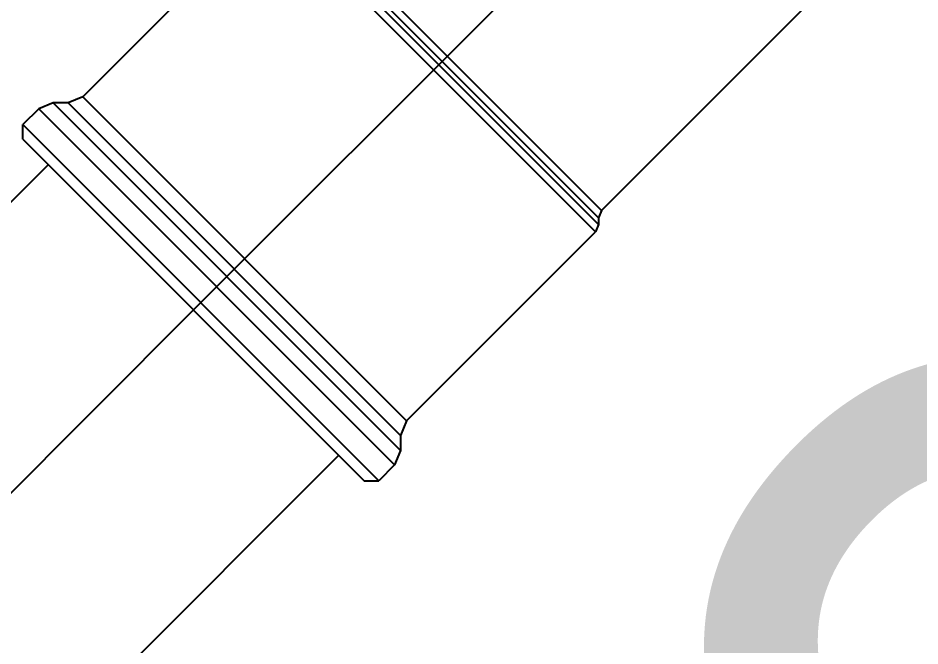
# Model space of a CAD drawing. Header units: millimetres. Extents: x -1292 to 2253, y 326 to 453.
# Drawn here: x 2097.7492 to 2097.837, y 347.0162 to 347.0773 of the extents above; entities that cross this region are included whole.
import ezdxf
from ezdxf.enums import TextEntityAlignment as Align

# ---------------------------------------------------------------- set-up
doc = ezdxf.new("R2010")
doc.units = ezdxf.units.MM
doc.header["$LTSCALE"] = 0.5
doc.linetypes.add('HIDDENX2', pattern=[0.75, 0.5, -0.25])
for name, color, linetype in [('Eixo', 4, 'HIDDENX2'), ('Esgoto', 5, 'ByLayer'), ('TEXTO', 7, 'Continuous')]:
    doc.layers.add(name, color=color, linetype=linetype)

msp = doc.modelspace()

# ---------------------------------------------------------------- linework, layer by layer
at = {"layer": 'Eixo'}
for p, q in [((2097.766307, 347.048861), (2097.826072, 347.108625)), ((2097.676958, 346.959512), (2097.766307, 347.048861))]:
    msp.add_line(p, q, dxfattribs=at)
at = {"layer": 'Esgoto', "color": 2}
for p, q in [((2097.776492, 347.088053), (2097.806022, 347.058523)), ((2097.774588, 347.0873), (2097.805436, 347.056453)), ((2097.775321, 347.087567), (2097.805729, 347.05716)), ((2097.77581, 347.087735), (2097.805729, 347.057816)), ((2097.755508, 347.069599), (2097.772235, 347.086325)), ((2097.83434, 347.086857), (2097.806022, 347.058523)), ((2097.755508, 347.069599), (2097.754094, 347.069013)), ((2097.755508, 347.069599), (2097.787045, 347.038062)), ((2097.75264, 347.069013), (2097.751225, 347.068427)), ((2097.754094, 347.069013), (2097.75264, 347.069013)), ((2097.75264, 347.069013), (2097.786459, 347.035193)), ((2097.754094, 347.069013), (2097.786459, 347.036648)), ((2097.751225, 347.068427), (2097.74969, 347.066892)), ((2097.751225, 347.068427), (2097.785874, 347.033779)), ((2097.74969, 347.065478), (2097.74969, 347.066892)), ((2097.74969, 347.066892), (2097.784338, 347.032244)), ((2097.74969, 347.065478), (2097.782924, 347.032244)), ((2097.806022, 347.058523), (2097.805729, 347.057816)), ((2097.805729, 347.05716), (2097.805436, 347.056453)), ((2097.805729, 347.057816), (2097.805729, 347.05716)), ((2097.787045, 347.038062), (2097.805436, 347.056453)), ((2097.787045, 347.038062), (2097.786459, 347.036648)), ((2097.786459, 347.036648), (2097.786459, 347.035193)), ((2097.786459, 347.035193), (2097.785874, 347.033779)), ((2097.785874, 347.033779), (2097.784338, 347.032244)), ((2097.782924, 347.032244), (2097.784338, 347.032244))]:
    msp.add_line(p, q, dxfattribs=at)
at = {"layer": 'Esgoto', "color": 3}
for points in [[(2097.662816, 346.973654, 0), (2097.752165, 347.063003, 0)], [(2097.6911, 346.94537, 0), (2097.780449, 347.034719, 0)]]:
    msp.add_polyline3d(points, dxfattribs=at)

# ---------------------------------------------------------------- texts
at = {"layer": 'TEXTO'}
msp.add_text('ØDN 40', height=0.1, rotation=45, dxfattribs=at).set_placement((2097.7168, 346.854708), align=Align.MIDDLE_CENTER)

doc.saveas('drawing.dxf')
